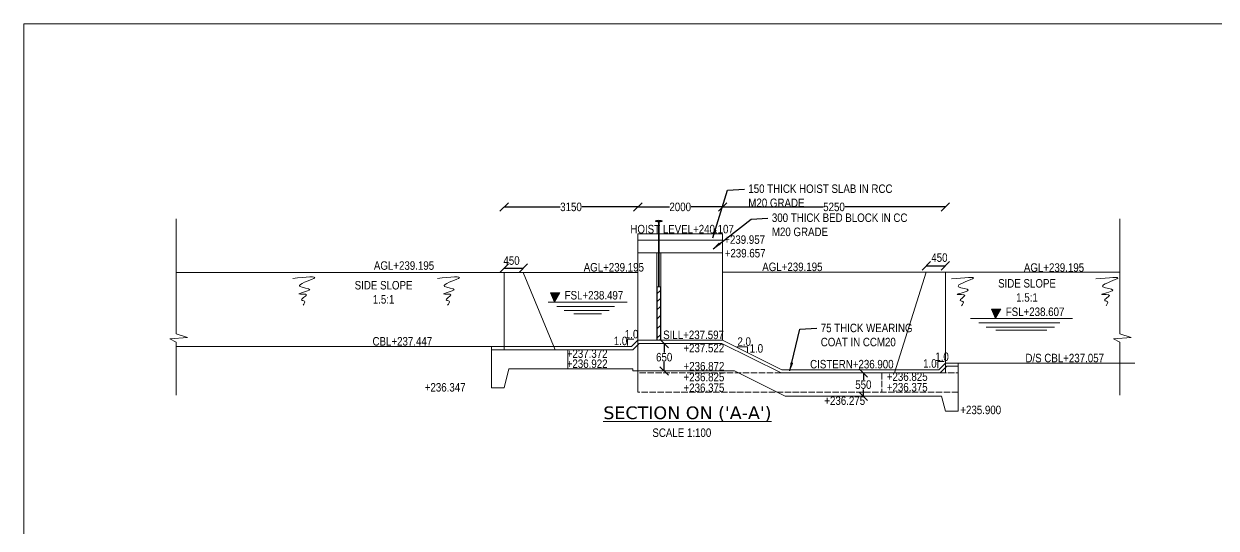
# Model space of a CAD drawing. Header units: inches. Extents: x 23061 to 455738, y -22027 to 396918.
# Drawn here: x 371041 to 399149, y 385022 to 396918 of the extents above; entities that cross this region are included whole.
import ezdxf

# ---------------------------------------------------------------- set-up
doc = ezdxf.new("R2010")
doc.units = ezdxf.units.IN
doc.header["$MEASUREMENT"] = 0
doc.linetypes.add('ACAD_ISO02W100', pattern=[15, 12, -3])
for name, color, linetype in [('head wall', 4, 'Continuous'), ('main canal', 1, 'Continuous'), ('walls', 130, 'Continuous')]:
    doc.layers.add(name, color=color, linetype=linetype)
doc.styles.add('ARIAL NARROW', font='ARIALN.TTF')
doc.styles.add('VERDANA', font='verdana.ttf')
doc.dimstyles.get("Standard").update_dxf_attribs({"dimtxt": 0.18, "dimasz": 0.18, "dimexe": 0.18, "dimexo": 0.0625, "dimgap": 0.09, "dimtad": 0, "dimtih": 1, "dimtoh": 1, "dimdec": 4, "dimzin": 0, "dimdsep": 46, "dimtxsty": 'Standard', "dimcen": 0.09, "dimadec": 0, "dimazin": 0, "dimtfac": 1, "dimtdec": 4, "dimtofl": 0, "dimtmove": 0, "dimatfit": 3, "dimfxl": 1, "dimtolj": 1, "dimtzin": 0, "dimarcsym": 0})
doc.dimstyles.new('STANDARD$0', dxfattribs={"dimscale": 88.888889, "dimtxt": 0.02, "dimasz": 0.02, "dimexe": 0.05, "dimexo": 0.1, "dimgap": 0.002, "dimtad": 2, "dimdec": 0, "dimzin": 1, "dimdsep": 46, "dimtxsty": 'Standard', "dimblk": 'OBLIQUE', "dimcen": 0.09, "dimadec": 0, "dimazin": 0, "dimtfac": 1, "dimtdec": 4, "dimtofl": 0, "dimtmove": 0, "dimatfit": 3, "dimfxl": 1, "dimtolj": 1, "dimtzin": 1, "dimarcsym": 0})

# ---------------------------------------------------------------- blocks, each defined once
blk = doc.blocks.new('_Oblique')
at = {"color": 0, "linetype": 'ByBlock', "lineweight": -2}
blk.add_line((-0.5, -0.5), (0.5, 0.5), dxfattribs=at)
blk = doc.blocks.new('*D4')
at = {"layer": 'Defpoints', "color": 0, "lineweight": 9, "transparency": 16777216}
for p in [(382365, 391005), (382815, 391153), (382815, 391005)]:
    blk.add_point(p, dxfattribs=at)
at = {"layer": 'main canal', "color": 0, "lineweight": -2, "transparency": 16777216}
blk.add_line((382365, 391153), (382815, 391153), dxfattribs=at)
at = {"layer": 'main canal', "color": 0, "lineweight": -2, "transparency": 16777216, "xscale": 200, "yscale": 200, "zscale": 200, "rotation": 180}
blk.add_blockref('_Oblique', (382365, 391153), dxfattribs=at)
at = {"layer": 'main canal', "color": 0, "lineweight": -2, "transparency": 16777216, "xscale": 200, "yscale": 200, "zscale": 200}
blk.add_blockref('_Oblique', (382815, 391153), dxfattribs=at)
at = {"layer": 'main canal', "color": 0, "lineweight": 15, "transparency": 16777216, "insert": (382538, 391333), "char_height": 200, "attachment_point": 5, "style": 'ARIAL NARROW'}
blk.add_mtext('\\A1;450', dxfattribs=at)
blk = doc.blocks.new('*D5')
at = {"layer": 'Defpoints', "color": 0, "lineweight": 9, "transparency": 16777216}
for p in [(385515, 392599), (385515, 392599), (382365, 391052)]:
    blk.add_point(p, dxfattribs=at)
at = {"layer": 'main canal', "color": 0, "lineweight": -2, "transparency": 16777216}
for p, q in [((382365, 392599), (383686, 392599)), ((385515, 392599), (384195, 392599))]:
    blk.add_line(p, q, dxfattribs=at)
at = {"layer": 'main canal', "color": 0, "lineweight": -2, "transparency": 16777216, "xscale": 200, "yscale": 200, "zscale": 200, "rotation": 180}
blk.add_blockref('_Oblique', (382365, 392599), dxfattribs=at)
at = {"layer": 'main canal', "color": 0, "lineweight": -2, "transparency": 16777216, "xscale": 200, "yscale": 200, "zscale": 200}
blk.add_blockref('_Oblique', (385515, 392599), dxfattribs=at)
at = {"layer": 'main canal', "color": 0, "lineweight": 15, "transparency": 16777216, "insert": (383940, 392599), "char_height": 200, "attachment_point": 5, "style": 'ARIAL NARROW'}
blk.add_mtext('\\A1;3150', dxfattribs=at)
blk = doc.blocks.new('*D6')
at = {"layer": 'Defpoints', "color": 0, "lineweight": 9, "transparency": 16777216}
for p in [(385515, 392599), (387515, 392599), (387515, 392599)]:
    blk.add_point(p, dxfattribs=at)
at = {"layer": 'main canal', "color": 0, "lineweight": -2, "transparency": 16777216}
for p, q in [((385515, 392599), (386260, 392599)), ((387515, 392599), (386771, 392599))]:
    blk.add_line(p, q, dxfattribs=at)
at = {"layer": 'main canal', "color": 0, "lineweight": -2, "transparency": 16777216, "xscale": 200, "yscale": 200, "zscale": 200, "rotation": 180}
blk.add_blockref('_Oblique', (385515, 392599), dxfattribs=at)
at = {"layer": 'main canal', "color": 0, "lineweight": -2, "transparency": 16777216, "xscale": 200, "yscale": 200, "zscale": 200}
blk.add_blockref('_Oblique', (387515, 392599), dxfattribs=at)
at = {"layer": 'main canal', "color": 0, "lineweight": 15, "transparency": 16777216, "insert": (386515, 392599), "char_height": 200, "attachment_point": 5, "style": 'ARIAL NARROW'}
blk.add_mtext('\\A1;2000', dxfattribs=at)
blk = doc.blocks.new('*D26')
at = {"layer": 'Defpoints', "color": 0, "lineweight": 9, "transparency": 16777216}
for p in [(392765, 392599), (387515, 391062), (392765, 391062)]:
    blk.add_point(p, dxfattribs=at)
at = {"layer": 'main canal', "color": 0, "lineweight": -2, "transparency": 16777216}
for p, q in [((387515, 392599), (389886, 392599)), ((392765, 392599), (390395, 392599))]:
    blk.add_line(p, q, dxfattribs=at)
at = {"layer": 'main canal', "color": 0, "lineweight": -2, "transparency": 16777216, "xscale": 200, "yscale": 200, "zscale": 200, "rotation": 180}
blk.add_blockref('_Oblique', (387515, 392599), dxfattribs=at)
at = {"layer": 'main canal', "color": 0, "lineweight": -2, "transparency": 16777216, "xscale": 200, "yscale": 200, "zscale": 200}
blk.add_blockref('_Oblique', (392765, 392599), dxfattribs=at)
at = {"layer": 'main canal', "color": 0, "lineweight": 15, "transparency": 16777216, "insert": (390140, 392599), "char_height": 200, "attachment_point": 5, "style": 'ARIAL NARROW'}
blk.add_mtext('\\A1;5250', dxfattribs=at)
blk = doc.blocks.new('*D27')
at = {"layer": 'Defpoints', "color": 0, "lineweight": 9, "transparency": 16777216}
for p in [(392315, 391062), (392765, 391208), (392765, 391062)]:
    blk.add_point(p, dxfattribs=at)
at = {"layer": 'main canal', "color": 0, "lineweight": -2, "transparency": 16777216}
blk.add_line((392315, 391208), (392765, 391208), dxfattribs=at)
at = {"layer": 'main canal', "color": 0, "lineweight": -2, "transparency": 16777216, "xscale": 200, "yscale": 200, "zscale": 200, "rotation": 180}
blk.add_blockref('_Oblique', (392315, 391208), dxfattribs=at)
at = {"layer": 'main canal', "color": 0, "lineweight": -2, "transparency": 16777216, "xscale": 200, "yscale": 200, "zscale": 200}
blk.add_blockref('_Oblique', (392765, 391208), dxfattribs=at)
at = {"layer": 'main canal', "color": 0, "lineweight": 15, "transparency": 16777216, "insert": (392625, 391402), "char_height": 200, "attachment_point": 5, "style": 'ARIAL NARROW'}
blk.add_mtext('\\A1;450', dxfattribs=at)
blk = doc.blocks.new('*D28')
at = {"layer": 'Defpoints', "color": 0, "lineweight": 9, "transparency": 16777216}
for p in [(390832, 388682), (390832, 388682), (390832, 388132)]:
    blk.add_point(p, dxfattribs=at)
at = {"layer": 'main canal', "color": 0, "lineweight": -2, "transparency": 16777216}
for p, q in [((390832, 388682), (390832, 388519)), ((390832, 388132), (390832, 388295))]:
    blk.add_line(p, q, dxfattribs=at)
at = {"layer": 'main canal', "color": 0, "lineweight": -2, "transparency": 16777216, "xscale": 200, "yscale": 200, "zscale": 200}
for p, rotation in [((390832, 388682), 90), ((390832, 388132), 270)]:
    blk.add_blockref('_Oblique', p, dxfattribs=dict(at, rotation=rotation))
at = {"layer": 'main canal', "color": 0, "lineweight": 15, "transparency": 16777216, "insert": (390832, 388407), "char_height": 200, "attachment_point": 5, "style": 'ARIAL NARROW'}
blk.add_mtext('\\A1;550', dxfattribs=at)
blk = doc.blocks.new('*D29')
at = {"layer": 'Defpoints', "color": 0, "lineweight": 9, "transparency": 16777216}
for p in [(386137, 389379), (386137, 389379), (386137, 388729)]:
    blk.add_point(p, dxfattribs=at)
at = {"layer": 'main canal', "color": 0, "lineweight": -2, "transparency": 16777216}
for p, q in [((386137, 389379), (386137, 389166)), ((386137, 388729), (386137, 388942))]:
    blk.add_line(p, q, dxfattribs=at)
at = {"layer": 'main canal', "color": 0, "lineweight": -2, "transparency": 16777216, "xscale": 200, "yscale": 200, "zscale": 200}
for p, rotation in [((386137, 389379), 90), ((386137, 388729), 270)]:
    blk.add_blockref('_Oblique', p, dxfattribs=dict(at, rotation=rotation))
at = {"layer": 'main canal', "color": 0, "lineweight": 15, "transparency": 16777216, "insert": (386137, 389054), "char_height": 200, "attachment_point": 5, "style": 'ARIAL NARROW'}
blk.add_mtext('\\A1;650', dxfattribs=at)

msp = doc.modelspace()

# ---------------------------------------------------------------- hatches: boundary and pattern name
at = {"lineweight": 15}
for points in [[(383457.5, 390574.8), (383546.7, 390356.9), (383549.4, 390356.9), (383674.1, 390574.8)], [(393856, 390184.8), (393945.3, 389966.9), (393948, 389966.9), (394072.7, 390184.8)]]:
    msp.add_hatch(color=0, dxfattribs=at).paths.add_polyline_path(points)

# ---------------------------------------------------------------- linework, layer by layer
at = {"color": 0, "lineweight": 15}
for p, q in [((383457.5, 390574.8), (383547.8, 390354.1)), ((383674.1, 390574.8), (383457.5, 390574.8)), ((383547.8, 390354.1), (383674.1, 390574.8)), ((385970.5, 390558.3), (386050.5, 390630.2)), ((385970.5, 390366.8), (386050.5, 390438.8)), ((383405.2, 390354.1), (385263.8, 390354.1)), ((383605.9, 390354.1), (384962.7, 390354.1)), ((383605.9, 390253.9), (384962.7, 390253.9)), ((383781.6, 390153.6), (384837.3, 390153.6)), ((385970.5, 390179), (386044.5, 390245.6)), ((393856, 390184.8), (393946.4, 389964.1)), ((394072.7, 390184.8), (393856, 390184.8)), ((393946.4, 389964.1), (394072.7, 390184.8)), ((384007.4, 390078.4), (384661.6, 390078.4)), ((385970.5, 389962.3), (386044.5, 390028.9)), ((393354.4, 389964.1), (395762.9, 389964.1)), ((393555.1, 389964.1), (395461.9, 389964.1)), ((393555.1, 389863.9), (395461.9, 389863.9)), ((385970.5, 389732.4), (386050.5, 389804.4)), ((385970.5, 389509.2), (386050.5, 389581.1)), ((393730.7, 389763.6), (395336.4, 389763.6)), ((393956.5, 389688.4), (395160.8, 389688.4))]:
    msp.add_line(p, q, dxfattribs=at)
at = {"layer": 'head wall', "color": 7, "lineweight": 15}
msp.add_lwpolyline([(437018.8, 342321.8), (371041.5, 342321.8), (371041.9, 396918), (437019.2, 396918)], close=True, dxfattribs=at)
at = {"layer": 'main canal', "color": 7, "lineweight": 15}
for p, q in [((386000.5, 392263.2), (385933.2, 392264.9)), ((386000.5, 390714.1), (386000.5, 392264.1)), ((386020.5, 392263.2), (386087.8, 392264.9)), ((386020.5, 390714.1), (386020.5, 392264.1)), ((385515.5, 391964.1), (387515.5, 391964.1)), ((385515.5, 389454.1), (385515.5, 391964.1)), ((387515.5, 389454.1), (387515.5, 391964.1)), ((385515.5, 391814.1), (387515.5, 391814.1)), ((385515.5, 391514.1), (387515.5, 391514.1)), ((385960.5, 389454.1), (385960.5, 391514.1)), ((385960.5, 391514.1), (386060.5, 391514.1)), ((386060.5, 389454.1), (386060.5, 391514.1)), ((374628.7, 391052.1), (385515.5, 391052.1)), ((382365.5, 389229.1), (382365.5, 391052.1)), ((383565.5, 389229.1), (382815.5, 391052.1)), ((387515.5, 391062.1), (396877.5, 391062.1)), ((391565.5, 388682.1), (392315.5, 391062.1)), ((392765.5, 388682.1), (392765.5, 391062.1)), ((385960.5, 389454.1), (385960.5, 390714.1)), ((385960.5, 390714.1), (386060.5, 390714.1)), ((385970.5, 389454.1), (385970.5, 390714.1)), ((386050.5, 389454.1), (386050.5, 390714.1)), ((374628.7, 389304.1), (385365.5, 389304.1)), ((382065.5, 388779.1), (382065.5, 389304.1)), ((385271.9, 389332.2), (385271.9, 389482.2)), ((385271.9, 389482.2), (385421.9, 389482.2)), ((385365.5, 389304.1), (385515.5, 389454.1)), ((385396.6, 389229.1), (385546.6, 389379.1)), ((385515.5, 389454.1), (387515.5, 389454.1)), ((385515.5, 389454.1), (385515.5, 388682.1)), ((385546.6, 389379.1), (387497.8, 389379.1)), ((387497.8, 389379.1), (388891.8, 388682.1)), ((387515.5, 389454.1), (388909.5, 388757.1)), ((387850, 389300.2), (388100, 389300.2)), ((388100, 389300.2), (388100, 389175.2)), ((382065.5, 389229.1), (385396.6, 389229.1)), ((383865.5, 389229.1), (383865.5, 388779.1)), ((382065.5, 388329.1), (382065.5, 388779.1)), ((382365.5, 388329.1), (382478, 388779.1)), ((382478, 388779.1), (385396.6, 388779.1)), ((385396.6, 388779.1), (385396.6, 388729.1)), ((385396.6, 388729.1), (387791.6, 388729.1)), ((387791.6, 388729.1), (388985.6, 388132.1)), ((388909.5, 388757.1), (392608.5, 388757.1)), ((392589.9, 388799.2), (392589.9, 388949.2)), ((392589.9, 388949.2), (392739.9, 388949.2)), ((392765.5, 388914.1), (392608.5, 388757.1)), ((392796.6, 388839.1), (392639.6, 388682.1)), ((393065.5, 388914.1), (392765.5, 388914.1)), ((393065.5, 388839.1), (392796.6, 388839.1)), ((392922.5, 388914.1), (397228.5, 388914.1)), ((393065.5, 387782.1), (393065.5, 388914.1)), ((385515.5, 388682.1), (385515.5, 388232.1)), ((388891.8, 388682.1), (392639.6, 388682.1)), ((382365.5, 388329.1), (382065.5, 388329.1)), ((388985.6, 388132.1), (392678, 388132.1)), ((392765.5, 387782.1), (392678, 388132.1)), ((392765.5, 387782.1), (393065.5, 387782.1))]:
    msp.add_line(p, q, dxfattribs=at)
for points in [[(374628.7, 392321.8), (374628.7, 389607.8), (374897.5, 389521.9), (374482, 389486.3), (374628.7, 389406.2), (374628.7, 388158.6)], [(396877.5, 392321.8), (396877.5, 389607.8), (397146.3, 389521.9), (396730.8, 389486.3), (396877.5, 389406.2), (396877.5, 388158.6)]]:
    msp.add_lwpolyline(points, dxfattribs=at)
msp.add_ellipse((386010.5, 392264.8), major_axis=(-77.3, 0), ratio=0.2416434, dxfattribs=at)
for points in [[(377383.2, 390914.1), (377880.2, 390914.1), (377550.4, 390724.4), (377779.9, 390646.3), (377523.4, 390545.9), (377701.8, 390523.6), (377590.3, 390400.8), (377657.2, 390378.5), (377623.8, 390278.1)], [(380790.4, 390914.1), (381287.4, 390914.1), (380957.6, 390724.4), (381187.1, 390646.3), (380930.7, 390545.9), (381109.1, 390523.6), (380997.6, 390400.8), (381064.5, 390378.5), (381031, 390278.1)], [(392907.1, 390902.3), (393404.1, 390902.3), (393074.3, 390712.6), (393303.7, 390634.5), (393047.3, 390534.1), (393225.7, 390511.8), (393114.2, 390389), (393181.1, 390366.7), (393147.7, 390266.3)], [(396314.3, 390902.3), (396811.3, 390902.3), (396481.5, 390712.6), (396711, 390634.5), (396454.6, 390534.1), (396632.9, 390511.8), (396521.5, 390389), (396588.3, 390366.7), (396554.9, 390266.3)]]:
    msp.add_spline(points, degree=3, dxfattribs=at)
at = {"layer": 'walls', "color": 7, "linetype": 'ACAD_ISO02W100', "lineweight": 15, "ltscale": 12.5}
for p, q in [((388891.8, 388682.1), (385515.5, 388682.1)), ((391265.5, 388682.1), (391265.5, 388232.1)), ((392639.6, 388682.1), (393065.5, 388682.1)), ((393065.5, 388232.1), (385515.5, 388232.1))]:
    msp.add_line(p, q, dxfattribs=at)

# ---------------------------------------------------------------- texts
at = {"layer": 'main canal', "color": 7, "lineweight": 15}
for s, insert, char_height, width, attachment_point, style in [('HOIST LEVEL+240.107', (385340.5, 392175.1), 200, 3055.254, 1, 'ARIAL NARROW'), ('+239.957', (387553, 391928.8), 200, 3055.254, 1, 'ARIAL NARROW'), ('+239.657', (387564.1, 391608.1), 200, 3055.254, 1, 'ARIAL NARROW'), ('AGL+239.195', (379293.5, 391316.5), 200, 1933.217, 1, 'ARIAL NARROW'), ('AGL+239.195', (384239.8, 391275.9), 200, 1933.217, 1, 'ARIAL NARROW'), ('AGL+239.195', (388448.5, 391285.9), 200, 1933.217, 1, 'ARIAL NARROW'), ('AGL+239.195', (394616.3, 391268.9), 200, 1933.217, 1, 'ARIAL NARROW'), ('SIDE SLOPE\\P1.5:1', (379521.9, 390852.1), 200, 2125.56, 2, 'ARIAL NARROW'), ('SIDE SLOPE\\P1.5:1', (394690, 390896.9), 200, 2125.56, 2, 'ARIAL NARROW'), ('FSL+238.497', (383790.4, 390615.9), 200, 1933.217, 1, 'ARIAL NARROW'), ('FSL+238.607', (394188.9, 390225.9), 200, 1933.217, 1, 'ARIAL NARROW'), ('1.0', (385209.9, 389698.2), 200, 1933.217, 1, 'ARIAL NARROW'), ('SILL+237.597', (386113, 389681.8), 200, 1933.217, 1, 'ARIAL NARROW'), ('CBL+237.447', (379261.2, 389529.4), 200, 1933.217, 1, 'ARIAL NARROW'), ('1.0', (384948.4, 389539.1), 200, 1933.217, 1, 'ARIAL NARROW'), ('+237.522', (386589.1, 389370.3), 200, 1933.217, 1, 'ARIAL NARROW'), ('2.0', (387863.7, 389523.3), 200, 1933.217, 1, 'ARIAL NARROW'), ('1.0', (388150.2, 389361.8), 200, 1933.217, 1, 'ARIAL NARROW'), ('+237.372', (383839.6, 389239.2), 200, 1933.217, 1, 'ARIAL NARROW'), ('1.0', (392527.9, 389165.2), 200, 1933.217, 1, 'ARIAL NARROW'), ('D/S CBL+237.057', (394652.8, 389134.6), 200, 1933.217, 1, 'ARIAL NARROW'), ('+236.922', (383839.6, 389000.1), 200, 1933.217, 1, 'ARIAL NARROW'), ('+236.872', (386593.3, 388942), 200, 1933.217, 1, 'ARIAL NARROW'), ('CISTERN+236.900', (389577.4, 388990), 200, 1689.217, 1, 'ARIAL NARROW'), ('1.0', (392241.3, 389006.1), 200, 1933.217, 1, 'ARIAL NARROW'), ('+236.825', (386593.3, 388686.2), 200, 1933.217, 1, 'ARIAL NARROW'), ('+236.825', (391384.9, 388696), 200, 1933.217, 1, 'ARIAL NARROW'), ('+236.375', (391384.9, 388446.6), 200, 1933.217, 1, 'ARIAL NARROW'), ('+236.347', (380493.3, 388443.4), 200, 1933.217, 1, 'ARIAL NARROW'), ('+236.375', (386593.3, 388434.1), 200, 1933.217, 1, 'ARIAL NARROW'), ("{\\LSECTION ON ('A-A')}", (384701.8, 387893.9), 300, 13778.696, 1, 'VERDANA'), ('+236.275', (389912.2, 388129.5), 200, 2033.217, 1, 'ARIAL NARROW'), ('+235.900', (393118.2, 387911.1), 200, 1933.217, 1, 'ARIAL NARROW'), ('SCALE 1:100', (385858.8, 387373.7), 200, 3333.5, 1, 'ARIAL NARROW')]:
    msp.add_mtext(s, dxfattribs=dict(at, insert=insert, char_height=char_height, width=width, attachment_point=attachment_point, style=style))
at = {"layer": 'walls', "color": 7, "lineweight": 15, "char_height": 200, "attachment_point": 1, "style": 'ARIAL NARROW'}
for s, insert, width in [('150 THICK HOIST SLAB IN RCC M20 GRADE', (388120.4, 393129.1), 3494.868), ('300 THICK BED BLOCK IN CC M20 GRADE', (388675.6, 392444.6), 3450.868), ('75 THICK WEARING \\PCOAT IN CCM20', (389827.8, 389845.1), 3450.868)]:
    msp.add_mtext(s, dxfattribs=dict(at, insert=insert, width=width))

# ---------------------------------------------------------------- dimensions: what is measured, and where the dimension line sits
at = {"layer": 'main canal', "color": 7, "lineweight": 15}
for base, p1, p2, picture, middle in [((385515.5, 392599), (382365.5, 391052.1), (385515.5, 392599), '*D5', (383940.5, 392599)), ((387515.5, 392599), (385515.5, 392599), (387515.5, 392599), '*D6', (386515.5, 392599)), ((392765.5, 392599), (387515.5, 391062.1), (392765.5, 391062.1), '*D26', (390140.5, 392599))]:
    dim = msp.add_linear_dim(base=base, p1=p1, p2=p2, dimstyle='STANDARD$0', override={"dimscale": 1, "dimtxt": 200, "dimasz": 200, "dimexe": 0.18, "dimexo": 0.0625, "dimgap": 10, "dimtad": 0, "dimtih": 1, "dimtoh": 1, "dimzin": 0, "dimtxsty": 'ARIAL NARROW', "dimblk1": 'Oblique', "dimblk2": 'Oblique', "dimsah": 1, "dimse1": 1, "dimse2": 1, "dimtzin": 0}, dxfattribs=at)
    dim.commit()
    dim.dimension.update_dxf_attribs({"geometry": picture, "text_midpoint": middle})
for base, p1, p2, picture, middle in [((382815.5, 391153.5), (382365.5, 391005.3), (382815.5, 391005.3), '*D4', (382537.7, 391332.8)), ((392765.5, 391208.2), (392315.5, 391062.1), (392765.5, 391062.1), '*D27', (392625, 391402.1))]:
    dim = msp.add_linear_dim(base=base, p1=p1, p2=p2, dimstyle='STANDARD$0', override={"dimscale": 1, "dimtxt": 200, "dimasz": 200, "dimexe": 0.18, "dimexo": 0.0625, "dimgap": 10, "dimtad": 0, "dimtih": 1, "dimtoh": 1, "dimzin": 0, "dimtxsty": 'ARIAL NARROW', "dimblk1": 'Oblique', "dimblk2": 'Oblique', "dimsah": 1, "dimse1": 1, "dimse2": 1, "dimtmove": 2, "dimtzin": 0}, dxfattribs=at)
    dim.commit()
    dim.dimension.update_dxf_attribs({"geometry": picture, "text_midpoint": middle, "dimtype": 160})
for base, p1, p2, picture, middle in [((386137.1, 389379.1), (386137.1, 388729.1), (386137.1, 389379.1), '*D29', (386137.1, 389054.1)), ((390831.8, 388682.1), (390831.8, 388132.1), (390831.8, 388682.1), '*D28', (390831.8, 388407.1))]:
    dim = msp.add_linear_dim(base=base, p1=p1, p2=p2, angle=90, dimstyle='STANDARD$0', override={"dimscale": 1, "dimtxt": 200, "dimasz": 200, "dimexe": 0.18, "dimexo": 0.0625, "dimgap": 10, "dimtad": 0, "dimtih": 1, "dimtoh": 1, "dimzin": 0, "dimtxsty": 'ARIAL NARROW', "dimblk1": 'Oblique', "dimblk2": 'Oblique', "dimsah": 1, "dimse1": 1, "dimse2": 1, "dimtmove": 2, "dimtzin": 0}, dxfattribs=at)
    dim.commit()
    dim.dimension.update_dxf_attribs({"geometry": picture, "text_midpoint": middle})

# ---------------------------------------------------------------- leaders
at = {"layer": 'walls', "color": 7, "lineweight": 15}
for points in [[(387284.6, 391869.9), (387628.5, 392997.6), (388028.8, 393020.5)], [(387291, 391613.4), (388183.8, 392313.1), (388584.1, 392336)], [(389101.3, 388732.4), (389336, 389713.6), (389736.3, 389736.5)]]:
    msp.add_leader(points, dimstyle='Standard', override={"dimtxt": 200, "dimasz": 200, "dimgap": 10, "dimdec": 0}, dxfattribs=at)

doc.saveas('drawing.dxf')
